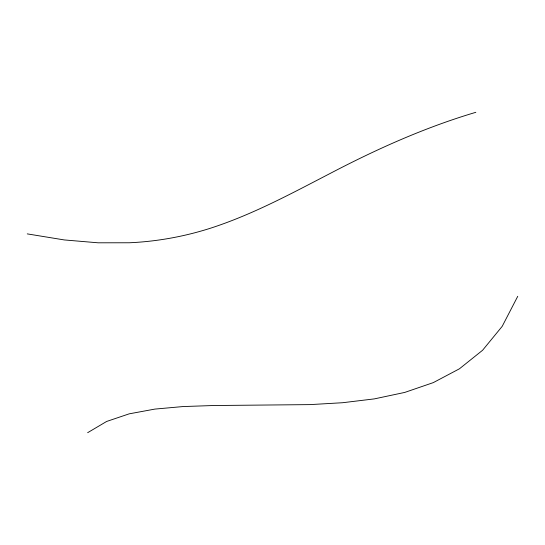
<?xml version="1.0" encoding="UTF-8"?>
<svg xmlns="http://www.w3.org/2000/svg" width="545" height="545" viewBox="0 0 545 545"><rect width="100%" height="100%" fill="white"/><g stroke="black" fill="none" stroke-linecap="round" stroke-linejoin="round"><path stroke-width="0.82" d="M517.75 296.303L502.204 326.332L482.584 350.265L459.428 368.802L433.302 382.617L404.751 392.42L374.313 398.892L342.553 402.728L310.016 404.615L213.224 405.528L183.066 406.556L154.882 409.091L129.22 413.832L106.622 421.462L87.65 432.689M475.833 112.311C425.209 127.319 376.888 148.989 330.181 173.439C291.221 193.632 252.376 214.682 210.459 228.219A271.172 232.926 -16.9 0 1 129.274 242.77L98.141 242.804L64.276 239.936L27.25 233.88"/></g></svg>
